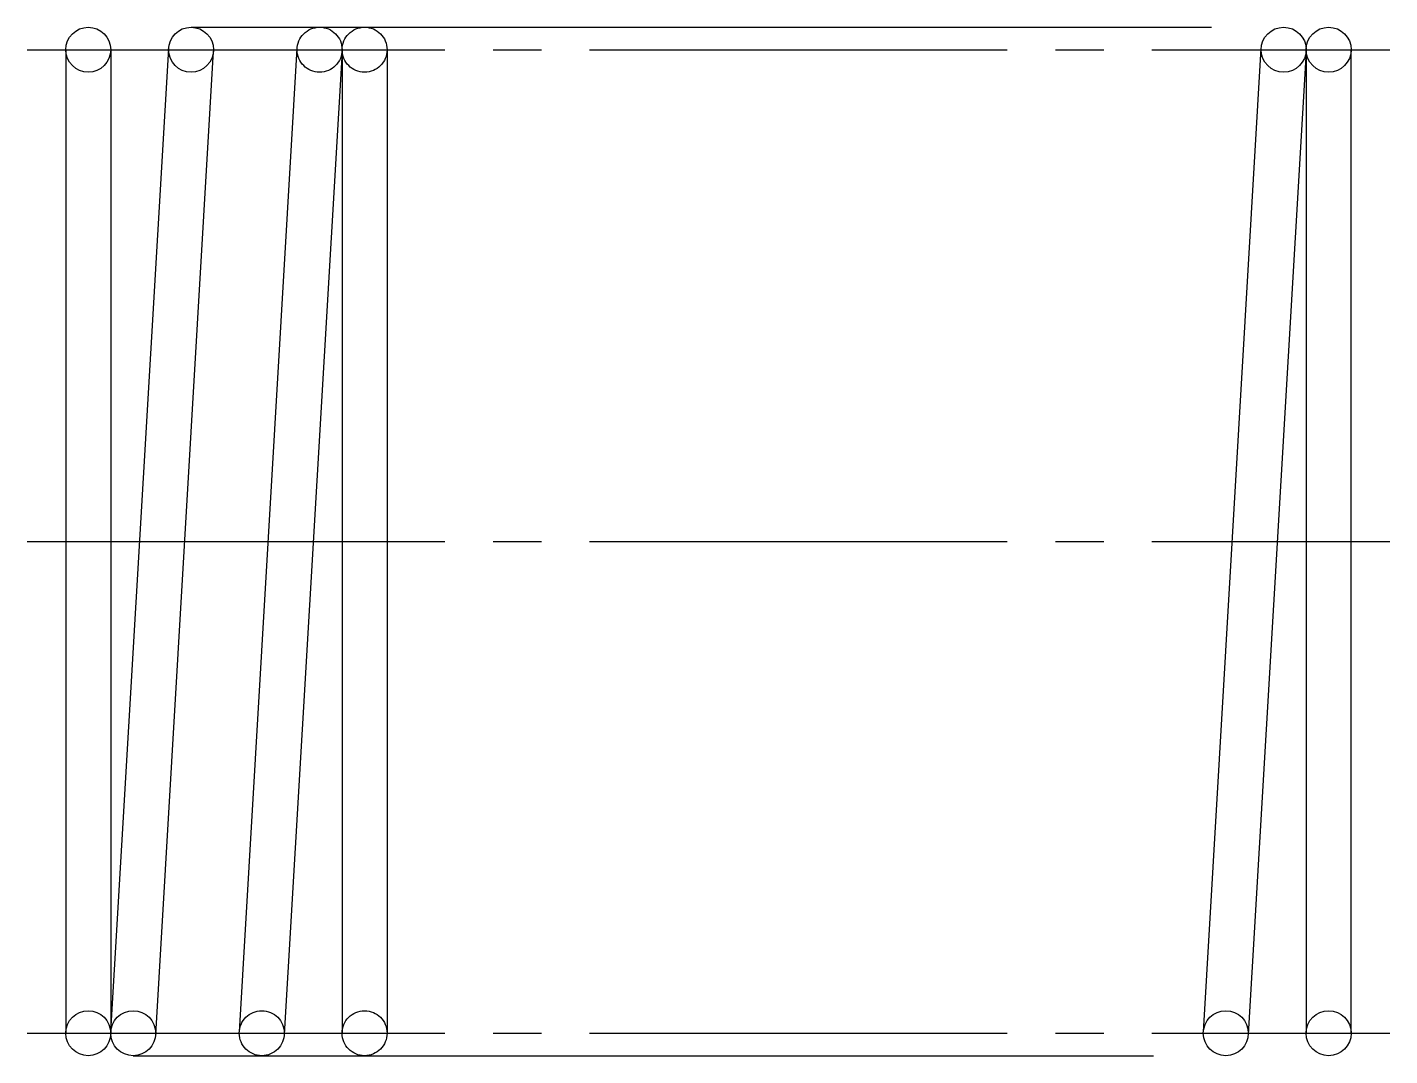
# Model space of a CAD drawing. Extents: x 4.4 to 30.6, y -3.9 to 14.9.
# Drawn here: x 20.01 to 30.61, y 6.86 to 14.86 of the extents above; entities outside this region: 2.
import ezdxf

# ---------------------------------------------------------------- set-up
doc = ezdxf.new("R2010")
doc.units = 0
doc.header["$LTSCALE"] = 0.25
doc.linetypes.add('CENTER', pattern=[17.5, 13, -1.5, 1.5, -1.5])
doc.linetypes.add('PHANTOM', pattern=[63.5, 31.75, -6.35, 6.35, -6.35, 6.35, -6.35])
doc.layers.get('0').update_dxf_attribs({"linetype": 'CONTINUOUS'})
doc.layers.add('CENTER', color=1, linetype='CENTER')
doc.styles.get("Standard").update_dxf_attribs({"font": 'txt.shx'})

msp = doc.modelspace()

# ---------------------------------------------------------------- linework, layer by layer
at = {"color": 3, "linetype": 'PHANTOM'}
for p, q in [((21.287, 14.861), (29.787, 14.861)), ((21.663, 7.046), (22.113, 14.696)), ((22.462, 14.675), (22.012, 7.025)), ((22.462, 14.686), (22.462, 7.036)), ((22.812, 14.686), (22.812, 7.036)), ((20.837, 6.861), (29.337, 6.861))]:
    msp.add_line(p, q, dxfattribs=at)
for p, q in [((20.312, 14.686), (20.312, 7.036)), ((20.662, 14.686), (20.662, 7.036)), ((20.663, 7.046), (21.113, 14.696)), ((21.012, 7.025), (21.462, 14.675)), ((29.163, 7.046), (29.613, 14.696)), ((29.962, 14.675), (29.512, 7.025)), ((29.962, 14.686), (29.962, 7.036)), ((30.312, 7.036), (30.312, 14.686))]:
    msp.add_line(p, q)
for centre in [(20.487, 14.686), (21.287, 14.686), (29.787, 14.686), (30.137, 14.686), (20.487, 7.036), (20.837, 7.036), (29.337, 7.036), (30.137, 7.036)]:
    msp.add_circle(centre, 0.175)
for centre in [(22.287, 14.686), (22.637, 14.686), (21.837, 7.036), (22.637, 7.036)]:
    msp.add_circle(centre, 0.175, dxfattribs=at)
at = {"layer": 'CENTER', "color": 1, "linetype": 'CENTER'}
for p, q in [((20.012, 14.686), (30.612, 14.686)), ((20.012, 10.861), (30.612, 10.861)), ((20.012, 7.036), (30.612, 7.036))]:
    msp.add_line(p, q, dxfattribs=at)

# ---------------------------------------------------------------- texts
for s, p in [('UY8-10', (4.327, -2.438)), ('UY08', (4.327, -3.938))]:
    msp.add_text(s, height=0.4).set_placement(p)

doc.saveas('drawing.dxf')
